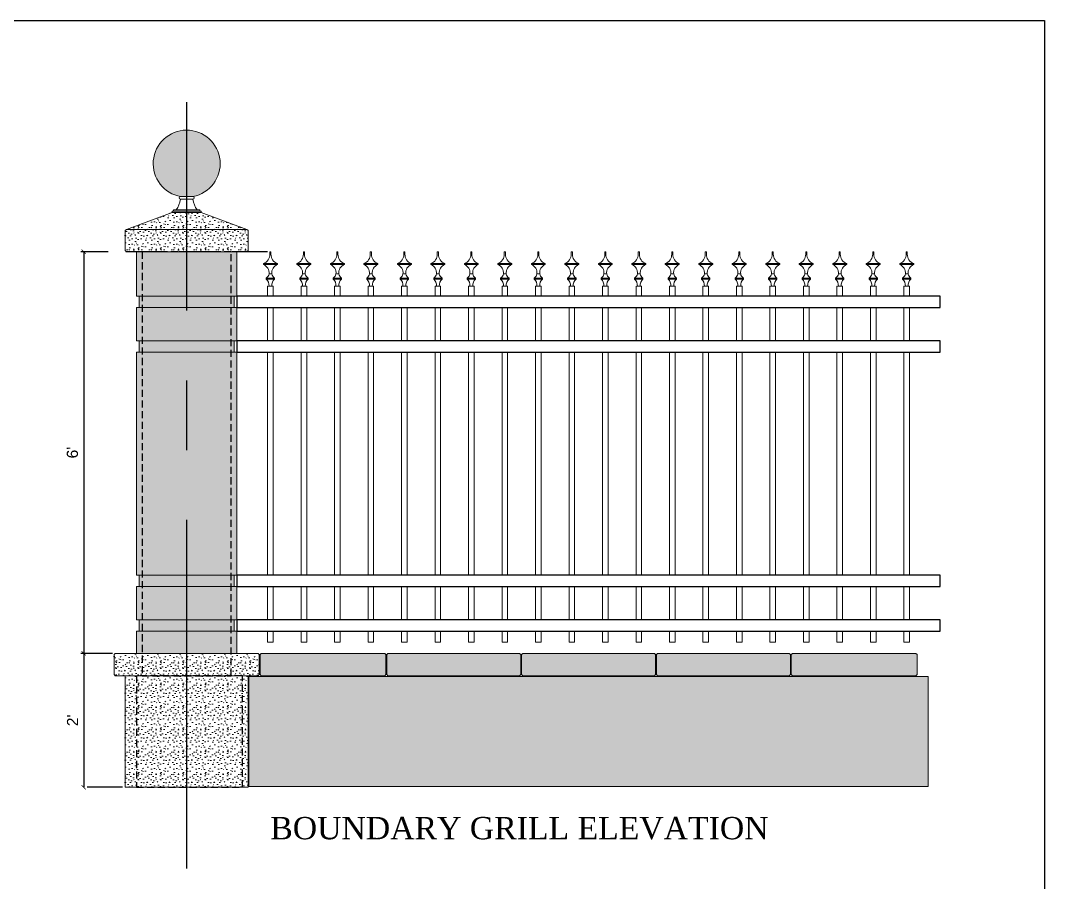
# Model space of a CAD drawing. Header units: inches. Extents: x 295786 to 300745, y 68261 to 70432.
# Drawn here: x 297268.4 to 297451.8, y 69349 to 69503.5 of the extents above; entities that cross this region are included whole.
import ezdxf

# ---------------------------------------------------------------- set-up
doc = ezdxf.new("R2010")
doc.units = ezdxf.units.IN
doc.header["$MEASUREMENT"] = 0
doc.linetypes.add('CENTER', pattern=[2, 1.25, -0.25, 0.25, -0.25])
doc.linetypes.add('HIDDEN', pattern=[9.525, 6.35, -3.175])
for name, color, linetype in [('AR-TEXT', 3, 'Continuous'), ('CENTRE LINE', 8, 'CENTER'), ('DIM', 7, 'Continuous'), ('HIDDEN', 2, 'HIDDEN')]:
    doc.layers.add(name, color=color, linetype=linetype)
for name, color, linetype, lineweight in [('F--BLOCKWALL-HATCH', 250, 'Continuous', 13), ('G--STELWRK-0', 8, 'Continuous', 13), ('G--STELWRK-1', 9, 'Continuous', 18), ('G--STELWRK-2', 2, 'Continuous', 25), ('M--PAVERS', 3, 'Continuous', 18), ('M--PAVERS-2', 3, 'Continuous', 18), ('M--TILING-1', 8, 'Continuous', 13), ('PAINT LINE', 252, 'Continuous', 18)]:
    doc.layers.add(name, color=color, linetype=linetype, lineweight=lineweight)
doc.styles.add('3-16', font='arial.ttf')
doc.styles.add('TIME NEW', font='times.ttf')
doc.dimstyles.new('1-2', dxfattribs={"dimscale": 0.25, "dimtxt": 8, "dimasz": 3, "dimexe": 2, "dimexo": 2, "dimgap": 4, "dimtad": 1, "dimdec": 0, "dimzin": 0, "dimdsep": 46, "dimlunit": 4, "dimtxsty": '3-16', "dimblk": 'ARCHTICK', "dimcen": 0.09375, "dimclrd": 1, "dimclre": 8, "dimclrt": 2, "dimadec": 0, "dimazin": 0, "dimtfac": 1, "dimtdec": 0, "dimtofl": 0, "dimtmove": 2, "dimatfit": 3, "dimldrblk": 'AERO', "dimfxl": 0, "dimtolj": 1, "dimtzin": 0, "dimarcsym": 0})
pattern_1 = [(0, (-298888.067, -69655.874), (0, 4), [0, -4]), (0, (-298888.027, -69657.274), (0, 4), [0, -4]), (0, (-298887.907, -69655.114), (0, 4), [0, -4]), (338.1986, (-298889.9869, -69656.35405), (12.000001092, -3.999999642), [0.430812, -21.109848]), (216.8699, (-298889.5869, -69656.51405), (11.9999996713, 8.000000493), [0.2, -19.8]), (130.6013, (-298889.7469, -69656.63405), (20.00000168495, -23.9999960726), [0.36878, -36.509396]), (206.5651, (-298891.0669, -69657.114), (-3.999996632, -4.000005238), [0.089444, -8.854828]), (326.3099, (-298891.1469, -69657.154), (7.999998231, -4.000005338), [0.144224, -14.277984]), (108.4349, (-298891.0269, -69657.234), (-3.999993613, 8.0000017384), [0.126492, -12.52262]), (225, (-298888.507, -69657.514), (-4e-16, -4.000001238), [0.169704, -5.487148]), (0, (-298888.627, -69657.634), (4, 4), [0.24, -3.76]), (135, (-298888.387, -69657.634), (-4.000001238, 0), [0.169704, -5.487148]), (251.5651, (-298888.9869, -69654.954), (3.999993613, 8.0000017384), [0.126492, -12.52262]), (0, (-298889.027, -69655.074), (4, 4), [0.2, -3.8]), (143.1301, (-298888.8269, -69655.07405), (-11.9999996713, 8.000000493), [0.2, -19.8]), (213.6901, (-298891.1069, -69654.914), (7.999998231, 4.000005338), [0.144224, -14.277984]), (341.5651, (-298891.2269, -69654.994), (-8.0000017384, 3.999993613), [0.252984, -12.396128]), (126.8699, (-298890.9869, -69655.07405), (8.000000493, -11.9999996713), [0.2, -19.8]), (0, (-298889.947, -69655.074), (0, 4), [0, -4]), (0, (-298891.027, -69656.114), (0, 4), [0, -4]), (0, (-298889.907, -69657.594), (0, 4), [0, -4]), (0, (-298888.827, -69656.354), (0, 4), [0, -4]), (0, (-298889.987, -69655.674), (0, 4), [0, -4]), (0, (-298890.867, -69655.554), (0, 4), [0, -4]), (0, (-298890.507, -69655.794), (0, 4), [0, -4]), (0, (-298890.667, -69656.754), (0, 4), [0, -4]), (0, (-298891.627, -69656.594), (0, 4), [0, -4]), (0, (-298891.587, -69655.674), (0, 4), [0, -4]), (0, (-298891.707, -69654.794), (0, 4), [0, -4]), (0, (-298890.467, -69654.634), (0, 4), [0, -4]), (0, (-298889.587, -69654.474), (0, 4), [0, -4]), (0, (-298888.187, -69654.634), (0, 4), [0, -4]), (0, (-298889.147, -69655.874), (0, 4), [0, -4]), (0, (-298889.547, -69655.154), (0, 4), [0, -4]), (0, (-298889.227, -69657.074), (0, 4), [0, -4]), (0, (-298890.427, -69657.274), (0, 4), [0, -4]), (0, (-298889.227, -69658.154), (0, 4), [0, -4]), (0, (-298890.547, -69657.914), (0, 4), [0, -4]), (0, (-298891.827, -69658.034), (0, 4), [0, -4]), (0, (-298891.347, -69658.234), (0, 4), [0, -4]), (0, (-298891.307, -69657.674), (0, 4), [0, -4]), (0, (-298888.627, -69658.314), (0, 4), [0, -4]), (0, (-298888.147, -69656.674), (0, 4), [0, -4]), (0, (-298888.347, -69655.474), (0, 4), [0, -4]), (0, (-298890.187, -69658.354), (0, 4), [0, -4])]
pattern_2 = [(0, (-298888.067, -69659.874), (0, 4), [0, -4]), (0, (-298888.027, -69661.274), (0, 4), [0, -4]), (0, (-298887.907, -69659.114), (0, 4), [0, -4]), (338.1986, (-298889.9869, -69660.35405), (12.000001092, -3.999999642), [0.430812, -21.109848]), (216.8699, (-298889.5869, -69660.51405), (11.9999996713, 8.000000493), [0.2, -19.8]), (130.6013, (-298889.7469, -69660.63405), (20.00000168495, -23.9999960726), [0.36878, -36.509396]), (206.5651, (-298891.0669, -69661.114), (-3.999996632, -4.000005238), [0.089444, -8.854828]), (326.3099, (-298891.1469, -69661.154), (7.999998231, -4.000005338), [0.144224, -14.277984]), (108.4349, (-298891.0269, -69661.234), (-3.999993613, 8.0000017384), [0.126492, -12.52262]), (225, (-298888.507, -69661.514), (-4e-16, -4.000001238), [0.169704, -5.487148]), (0, (-298888.627, -69661.634), (4, 4), [0.24, -3.76]), (135, (-298888.387, -69661.634), (-4.000001238, 0), [0.169704, -5.487148]), (251.5651, (-298888.9869, -69658.954), (3.999993613, 8.0000017384), [0.126492, -12.52262]), (0, (-298889.027, -69659.074), (4, 4), [0.2, -3.8]), (143.1301, (-298888.8269, -69659.07405), (-11.9999996713, 8.000000493), [0.2, -19.8]), (213.6901, (-298891.1069, -69658.914), (7.999998231, 4.000005338), [0.144224, -14.277984]), (341.5651, (-298891.2269, -69658.994), (-8.0000017384, 3.999993613), [0.252984, -12.396128]), (126.8699, (-298890.9869, -69659.07405), (8.000000493, -11.9999996713), [0.2, -19.8]), (0, (-298889.947, -69659.074), (0, 4), [0, -4]), (0, (-298891.027, -69660.114), (0, 4), [0, -4]), (0, (-298889.907, -69661.594), (0, 4), [0, -4]), (0, (-298888.827, -69660.354), (0, 4), [0, -4]), (0, (-298889.987, -69659.674), (0, 4), [0, -4]), (0, (-298890.867, -69659.554), (0, 4), [0, -4]), (0, (-298890.507, -69659.794), (0, 4), [0, -4]), (0, (-298890.667, -69660.754), (0, 4), [0, -4]), (0, (-298891.627, -69660.594), (0, 4), [0, -4]), (0, (-298891.587, -69659.674), (0, 4), [0, -4]), (0, (-298891.707, -69658.794), (0, 4), [0, -4]), (0, (-298890.467, -69658.634), (0, 4), [0, -4]), (0, (-298889.587, -69658.474), (0, 4), [0, -4]), (0, (-298888.187, -69658.634), (0, 4), [0, -4]), (0, (-298889.147, -69659.874), (0, 4), [0, -4]), (0, (-298889.547, -69659.154), (0, 4), [0, -4]), (0, (-298889.227, -69661.074), (0, 4), [0, -4]), (0, (-298890.427, -69661.274), (0, 4), [0, -4]), (0, (-298889.227, -69662.154), (0, 4), [0, -4]), (0, (-298890.547, -69661.914), (0, 4), [0, -4]), (0, (-298891.827, -69662.034), (0, 4), [0, -4]), (0, (-298891.347, -69662.234), (0, 4), [0, -4]), (0, (-298891.307, -69661.674), (0, 4), [0, -4]), (0, (-298888.627, -69662.314), (0, 4), [0, -4]), (0, (-298888.147, -69660.674), (0, 4), [0, -4]), (0, (-298888.347, -69659.474), (0, 4), [0, -4]), (0, (-298890.187, -69662.354), (0, 4), [0, -4])]
pattern_3 = [(0, (-298888.067, -69657.874), (0, 4), [0, -4]), (0, (-298888.027, -69659.274), (0, 4), [0, -4]), (0, (-298887.907, -69657.114), (0, 4), [0, -4]), (338.1986, (-298889.9869, -69658.35405), (12.000001092, -3.999999642), [0.430812, -21.109848]), (216.8699, (-298889.5869, -69658.51405), (11.9999996713, 8.000000493), [0.2, -19.8]), (130.6013, (-298889.7469, -69658.63405), (20.00000168495, -23.9999960726), [0.36878, -36.509396]), (206.5651, (-298891.0669, -69659.114), (-3.999996632, -4.000005238), [0.089444, -8.854828]), (326.3099, (-298891.1469, -69659.154), (7.999998231, -4.000005338), [0.144224, -14.277984]), (108.4349, (-298891.0269, -69659.234), (-3.999993613, 8.0000017384), [0.126492, -12.52262]), (225, (-298888.507, -69659.514), (-4e-16, -4.000001238), [0.169704, -5.487148]), (0, (-298888.627, -69659.634), (4, 4), [0.24, -3.76]), (135, (-298888.387, -69659.634), (-4.000001238, 0), [0.169704, -5.487148]), (251.5651, (-298888.9869, -69656.954), (3.999993613, 8.0000017384), [0.126492, -12.52262]), (0, (-298889.027, -69657.074), (4, 4), [0.2, -3.8]), (143.1301, (-298888.8269, -69657.07405), (-11.9999996713, 8.000000493), [0.2, -19.8]), (213.6901, (-298891.1069, -69656.914), (7.999998231, 4.000005338), [0.144224, -14.277984]), (341.5651, (-298891.2269, -69656.994), (-8.0000017384, 3.999993613), [0.252984, -12.396128]), (126.8699, (-298890.9869, -69657.07405), (8.000000493, -11.9999996713), [0.2, -19.8]), (0, (-298889.947, -69657.074), (0, 4), [0, -4]), (0, (-298891.027, -69658.114), (0, 4), [0, -4]), (0, (-298889.907, -69659.594), (0, 4), [0, -4]), (0, (-298888.827, -69658.354), (0, 4), [0, -4]), (0, (-298889.987, -69657.674), (0, 4), [0, -4]), (0, (-298890.867, -69657.554), (0, 4), [0, -4]), (0, (-298890.507, -69657.794), (0, 4), [0, -4]), (0, (-298890.667, -69658.754), (0, 4), [0, -4]), (0, (-298891.627, -69658.594), (0, 4), [0, -4]), (0, (-298891.587, -69657.674), (0, 4), [0, -4]), (0, (-298891.707, -69656.794), (0, 4), [0, -4]), (0, (-298890.467, -69656.634), (0, 4), [0, -4]), (0, (-298889.587, -69656.474), (0, 4), [0, -4]), (0, (-298888.187, -69656.634), (0, 4), [0, -4]), (0, (-298889.147, -69657.874), (0, 4), [0, -4]), (0, (-298889.547, -69657.154), (0, 4), [0, -4]), (0, (-298889.227, -69659.074), (0, 4), [0, -4]), (0, (-298890.427, -69659.274), (0, 4), [0, -4]), (0, (-298889.227, -69660.154), (0, 4), [0, -4]), (0, (-298890.547, -69659.914), (0, 4), [0, -4]), (0, (-298891.827, -69660.034), (0, 4), [0, -4]), (0, (-298891.347, -69660.234), (0, 4), [0, -4]), (0, (-298891.307, -69659.674), (0, 4), [0, -4]), (0, (-298888.627, -69660.314), (0, 4), [0, -4]), (0, (-298888.147, -69658.674), (0, 4), [0, -4]), (0, (-298888.347, -69657.474), (0, 4), [0, -4]), (0, (-298890.187, -69660.354), (0, 4), [0, -4])]

# ---------------------------------------------------------------- blocks, each defined once
blk = doc.blocks.new('grill wall ele')
at = {"layer": 'F--BLOCKWALL-HATCH'}
h = blk.add_hatch(dxfattribs=at)
h.set_pattern_fill('CONC', color=256, scale=4, pattern_type=2)
h.set_pattern_definition(pattern_1)
h.paths.add_polyline_path([(-2.61, 103.03), (2.61, 103.03), (10.8, 100), (-10.8, 100)])
h = blk.add_hatch(dxfattribs=at)
h.set_pattern_fill('CONC', color=256, scale=4, pattern_type=2)
h.set_pattern_definition(pattern_1)
h.paths.add_polyline_path([(-10.8, 100), (10.8, 100), (11, 99.8), (11, 96.2), (10.8, 96), (-10.8, 96), (-11, 96.2), (-11, 99.8)])
h = blk.add_hatch(dxfattribs=at)
h.set_pattern_fill('CONC', color=256, scale=4, pattern_type=2)
h.set_pattern_definition(pattern_2)
h.paths.add_polyline_path([(9, 96), (-9, 96), (-9, 88), (-8.5, 88), (-8.5, 86), (-9, 86), (-9, 80), (-8.5, 80), (-8.5, 78), (-9, 78), (-9, 38), (-8.5, 38), (-8.5, 36), (-9, 36), (-9, 30), (-8.5, 30), (-8.5, 28), (-9, 28), (-9, 24), (9, 24), (9, 28), (8.5, 28), (8.5, 30), (9, 30), (9, 36), (8.5, 36), (8.5, 38), (9, 38), (9, 78), (8.5, 78), (8.5, 80), (9, 80), (9, 86), (8.5, 86), (8.5, 88), (9, 88)])
h.paths.add_polyline_path([(-8.5, 88), (8.5, 88), (8.5, 86), (-8.5, 86)], flags=17)
h.paths.add_polyline_path([(-8.5, 80), (8.5, 80), (8.5, 78), (-8.5, 78)], flags=17)
h.paths.add_polyline_path([(-8.5, 38), (8.5, 38), (8.5, 36), (-8.5, 36)], flags=17)
h.paths.add_polyline_path([(-8.5, 30), (8.5, 30), (8.5, 28), (-8.5, 28)], flags=17)
h = blk.add_hatch(dxfattribs=at)
h.set_pattern_fill('CONC', color=256, scale=4, pattern_type=2)
h.set_pattern_definition(pattern_2)
h.paths.add_polyline_path([(-8.5, 88), (8.5, 88), (8.5, 86), (-8.5, 86)])
h.paths.add_polyline_path([(-8.5, 80), (8.5, 80), (8.5, 78), (-8.5, 78)])
h.paths.add_polyline_path([(-8.5, 38), (8.5, 38), (8.5, 36), (-8.5, 36)])
h.paths.add_polyline_path([(-8.5, 30), (8.5, 30), (8.5, 28), (-8.5, 28)])
h = blk.add_hatch(dxfattribs=at)
h.set_pattern_fill('CONC', color=256, scale=4, pattern_type=2)
h.set_pattern_definition(pattern_3)
h.paths.add_polyline_path([(-12.8, 24), (12.8, 24), (13, 23.8), (13, 20.2), (12.8, 20), (-12.8, 20), (-13, 20.2), (-13, 23.8)])
h = blk.add_hatch(dxfattribs=at)
h.set_pattern_fill('CONC', color=256, scale=4, pattern_type=2)
h.set_pattern_definition(pattern_3)
h.paths.add_polyline_path([(108.52, 24), (130.64, 24), (130.84, 23.8), (130.84, 20.2), (130.64, 20), (108.52, 20), (108.32, 20.2), (108.32, 23.8)])
h.paths.add_polyline_path([(107.96, 24), (84.36, 24), (84.16, 23.8), (84.16, 20.2), (84.36, 20), (107.96, 20), (108.16, 20.2), (108.16, 23.8)])
h.paths.add_polyline_path([(83.8, 24), (60.2, 24), (60, 23.8), (60, 20.2), (60.2, 20), (83.8, 20), (84, 20.2), (84, 23.8)])
h.paths.add_polyline_path([(59.64, 24), (36.04, 24), (35.84, 23.8), (35.84, 20.2), (36.04, 20), (59.64, 20), (59.84, 20.2), (59.84, 23.8)])
h.paths.add_polyline_path([(35.48, 24), (13.36, 24), (13.16, 23.8), (13.16, 20.2), (13.36, 20), (35.48, 20), (35.68, 20.2), (35.68, 23.8)])
h = blk.add_hatch(dxfattribs=at)
h.set_pattern_fill('CONC', color=256, scale=4, pattern_type=2)
h.set_pattern_definition(pattern_3)
h.paths.add_polyline_path([(11, 20), (-11, 20), (-11, 0), (11, 0)])
h = blk.add_hatch(dxfattribs=at)
h.set_pattern_fill('CONC', color=252, scale=4, pattern_type=2)
h.set_pattern_definition(pattern_3)
h.paths.add_polyline_path([(11.16, 19.84), (132.84, 19.84), (132.84, 0.16), (11.16, 0.16)])
at = {"layer": 'PAINT LINE'}
h = blk.add_hatch(color=256, dxfattribs=at)
h.set_gradient(color1=(255, 127, 0), one_color=1, tint=1, name='SPHERICAL')
h.paths.add_polyline_path([(0, 117.78), (0, 105.89), (1.12, 105.89, 0.910575)])
h.paths.add_polyline_path([(0, 117.78, 0.910575), (-1.12, 105.89), (0, 105.89)])
at = {"layer": 'CENTRE LINE', "ltscale": 50}
blk.add_line((0, -14.56), (0, 122.82), dxfattribs=at)
at = {"layer": 'G--STELWRK-0'}
for points in [[(14.9, 96), (14.9, 95.55, -0.325837), (13.75, 93.88), (13.75, 93.68, -0.342161), (14.75, 92.03), (15.25, 92.03, -0.341868), (16.25, 93.68), (16.25, 93.88, -0.326019), (15.1, 95.55), (15.1, 96)], [(20.9, 96), (20.9, 95.55, -0.325837), (19.75, 93.88), (19.75, 93.68, -0.342161), (20.75, 92.03), (21.25, 92.03, -0.341868), (22.25, 93.68), (22.25, 93.88, -0.326019), (21.1, 95.55), (21.1, 96)], [(26.9, 96), (26.9, 95.55, -0.325837), (25.75, 93.88), (25.75, 93.68, -0.342161), (26.75, 92.03), (27.25, 92.03, -0.341868), (28.25, 93.68), (28.25, 93.88, -0.326019), (27.1, 95.55), (27.1, 96)], [(32.9, 96), (32.9, 95.55, -0.325837), (31.75, 93.88), (31.75, 93.68, -0.342161), (32.75, 92.03), (33.25, 92.03, -0.341868), (34.25, 93.68), (34.25, 93.88, -0.326019), (33.1, 95.55), (33.1, 96)], [(38.9, 96), (38.9, 95.55, -0.325837), (37.75, 93.88), (37.75, 93.68, -0.342161), (38.75, 92.03), (39.25, 92.03, -0.341868), (40.25, 93.68), (40.25, 93.88, -0.326019), (39.1, 95.55), (39.1, 96)], [(44.9, 96), (44.9, 95.55, -0.325837), (43.75, 93.88), (43.75, 93.68, -0.342161), (44.75, 92.03), (45.25, 92.03, -0.341868), (46.25, 93.68), (46.25, 93.88, -0.326019), (45.1, 95.55), (45.1, 96)], [(50.9, 96), (50.9, 95.55, -0.325837), (49.75, 93.88), (49.75, 93.68, -0.342161), (50.75, 92.03), (51.25, 92.03, -0.341868), (52.25, 93.68), (52.25, 93.88, -0.326019), (51.1, 95.55), (51.1, 96)], [(56.9, 96), (56.9, 95.55, -0.325837), (55.75, 93.88), (55.75, 93.68, -0.342161), (56.75, 92.03), (57.25, 92.03, -0.341868), (58.25, 93.68), (58.25, 93.88, -0.326019), (57.1, 95.55), (57.1, 96)], [(62.9, 96), (62.9, 95.55, -0.325837), (61.75, 93.88), (61.75, 93.68, -0.342161), (62.75, 92.03), (63.25, 92.03, -0.341868), (64.25, 93.68), (64.25, 93.88, -0.326019), (63.1, 95.55), (63.1, 96)], [(68.9, 96), (68.9, 95.55, -0.325837), (67.75, 93.88), (67.75, 93.68, -0.342161), (68.75, 92.03), (69.25, 92.03, -0.341868), (70.25, 93.68), (70.25, 93.88, -0.326019), (69.1, 95.55), (69.1, 96)], [(74.9, 96), (74.9, 95.55, -0.325837), (73.75, 93.88), (73.75, 93.68, -0.342161), (74.75, 92.03), (75.25, 92.03, -0.341868), (76.25, 93.68), (76.25, 93.88, -0.326019), (75.1, 95.55), (75.1, 96)], [(80.9, 96), (80.9, 95.55, -0.325837), (79.75, 93.88), (79.75, 93.68, -0.342161), (80.75, 92.03), (81.25, 92.03, -0.341868), (82.25, 93.68), (82.25, 93.88, -0.326019), (81.1, 95.55), (81.1, 96)], [(86.9, 96), (86.9, 95.55, -0.325837), (85.75, 93.88), (85.75, 93.68, -0.342161), (86.75, 92.03), (87.25, 92.03, -0.341868), (88.25, 93.68), (88.25, 93.88, -0.326019), (87.1, 95.55), (87.1, 96)], [(92.9, 96), (92.9, 95.55, -0.325837), (91.75, 93.88), (91.75, 93.68, -0.342161), (92.75, 92.03), (93.25, 92.03, -0.341868), (94.25, 93.68), (94.25, 93.88, -0.326019), (93.1, 95.55), (93.1, 96)], [(98.9, 96), (98.9, 95.55, -0.325837), (97.75, 93.88), (97.75, 93.68, -0.342161), (98.75, 92.03), (99.25, 92.03, -0.341868), (100.25, 93.68), (100.25, 93.88, -0.326019), (99.1, 95.55), (99.1, 96)], [(104.9, 96), (104.9, 95.55, -0.325837), (103.75, 93.88), (103.75, 93.68, -0.342161), (104.75, 92.03), (105.25, 92.03, -0.341868), (106.25, 93.68), (106.25, 93.88, -0.326019), (105.1, 95.55), (105.1, 96)], [(110.9, 96), (110.9, 95.55, -0.325837), (109.75, 93.88), (109.75, 93.68, -0.342161), (110.75, 92.03), (111.25, 92.03, -0.341868), (112.25, 93.68), (112.25, 93.88, -0.326019), (111.1, 95.55), (111.1, 96)], [(116.9, 96), (116.9, 95.55, -0.325837), (115.75, 93.88), (115.75, 93.68, -0.342161), (116.75, 92.03), (117.25, 92.03, -0.341868), (118.25, 93.68), (118.25, 93.88, -0.326019), (117.1, 95.55), (117.1, 96)], [(122.9, 96), (122.9, 95.55, -0.325837), (121.75, 93.88), (121.75, 93.68, -0.342161), (122.75, 92.03), (123.25, 92.03, -0.341868), (124.25, 93.68), (124.25, 93.88, -0.326019), (123.1, 95.55), (123.1, 96)], [(128.9, 96), (128.9, 95.55, -0.325837), (127.75, 93.88), (127.75, 93.68, -0.342161), (128.75, 92.03), (129.25, 92.03, -0.341868), (130.25, 93.68), (130.25, 93.88, -0.326019), (129.1, 95.55), (129.1, 96)], [(14.75, 92.03, -0.228794), (14.25, 91.28), (14.25, 91.08, -0.230527), (14.75, 89.83), (15.25, 89.83, -0.230101), (15.75, 91.08), (15.75, 91.28, -0.228798), (15.25, 92.03)], [(20.75, 92.03, -0.228794), (20.25, 91.28), (20.25, 91.08, -0.230527), (20.75, 89.83), (21.25, 89.83, -0.230101), (21.75, 91.08), (21.75, 91.28, -0.228798), (21.25, 92.03)], [(26.75, 92.03, -0.228794), (26.25, 91.28), (26.25, 91.08, -0.230527), (26.75, 89.83), (27.25, 89.83, -0.230101), (27.75, 91.08), (27.75, 91.28, -0.228798), (27.25, 92.03)], [(32.75, 92.03, -0.228794), (32.25, 91.28), (32.25, 91.08, -0.230527), (32.75, 89.83), (33.25, 89.83, -0.230101), (33.75, 91.08), (33.75, 91.28, -0.228798), (33.25, 92.03)], [(38.75, 92.03, -0.228794), (38.25, 91.28), (38.25, 91.08, -0.230527), (38.75, 89.83), (39.25, 89.83, -0.230101), (39.75, 91.08), (39.75, 91.28, -0.228798), (39.25, 92.03)], [(44.75, 92.03, -0.228794), (44.25, 91.28), (44.25, 91.08, -0.230527), (44.75, 89.83), (45.25, 89.83, -0.230101), (45.75, 91.08), (45.75, 91.28, -0.228798), (45.25, 92.03)], [(50.75, 92.03, -0.228794), (50.25, 91.28), (50.25, 91.08, -0.230527), (50.75, 89.83), (51.25, 89.83, -0.230101), (51.75, 91.08), (51.75, 91.28, -0.228798), (51.25, 92.03)], [(56.75, 92.03, -0.228794), (56.25, 91.28), (56.25, 91.08, -0.230527), (56.75, 89.83), (57.25, 89.83, -0.230101), (57.75, 91.08), (57.75, 91.28, -0.228798), (57.25, 92.03)], [(62.75, 92.03, -0.228794), (62.25, 91.28), (62.25, 91.08, -0.230527), (62.75, 89.83), (63.25, 89.83, -0.230101), (63.75, 91.08), (63.75, 91.28, -0.228798), (63.25, 92.03)], [(68.75, 92.03, -0.228794), (68.25, 91.28), (68.25, 91.08, -0.230527), (68.75, 89.83), (69.25, 89.83, -0.230101), (69.75, 91.08), (69.75, 91.28, -0.228798), (69.25, 92.03)], [(74.75, 92.03, -0.228794), (74.25, 91.28), (74.25, 91.08, -0.230527), (74.75, 89.83), (75.25, 89.83, -0.230101), (75.75, 91.08), (75.75, 91.28, -0.228798), (75.25, 92.03)], [(80.75, 92.03, -0.228794), (80.25, 91.28), (80.25, 91.08, -0.230527), (80.75, 89.83), (81.25, 89.83, -0.230101), (81.75, 91.08), (81.75, 91.28, -0.228798), (81.25, 92.03)], [(86.75, 92.03, -0.228794), (86.25, 91.28), (86.25, 91.08, -0.230527), (86.75, 89.83), (87.25, 89.83, -0.230101), (87.75, 91.08), (87.75, 91.28, -0.228798), (87.25, 92.03)], [(92.75, 92.03, -0.228794), (92.25, 91.28), (92.25, 91.08, -0.230527), (92.75, 89.83), (93.25, 89.83, -0.230101), (93.75, 91.08), (93.75, 91.28, -0.228798), (93.25, 92.03)], [(98.75, 92.03, -0.228794), (98.25, 91.28), (98.25, 91.08, -0.230527), (98.75, 89.83), (99.25, 89.83, -0.230101), (99.75, 91.08), (99.75, 91.28, -0.228798), (99.25, 92.03)], [(104.75, 92.03, -0.228794), (104.25, 91.28), (104.25, 91.08, -0.230527), (104.75, 89.83), (105.25, 89.83, -0.230101), (105.75, 91.08), (105.75, 91.28, -0.228798), (105.25, 92.03)], [(110.75, 92.03, -0.228794), (110.25, 91.28), (110.25, 91.08, -0.230527), (110.75, 89.83), (111.25, 89.83, -0.230101), (111.75, 91.08), (111.75, 91.28, -0.228798), (111.25, 92.03)], [(116.75, 92.03, -0.228794), (116.25, 91.28), (116.25, 91.08, -0.230527), (116.75, 89.83), (117.25, 89.83, -0.230101), (117.75, 91.08), (117.75, 91.28, -0.228798), (117.25, 92.03)], [(122.75, 92.03, -0.228794), (122.25, 91.28), (122.25, 91.08, -0.230527), (122.75, 89.83), (123.25, 89.83, -0.230101), (123.75, 91.08), (123.75, 91.28, -0.228798), (123.25, 92.03)], [(128.75, 92.03, -0.228794), (128.25, 91.28), (128.25, 91.08, -0.230527), (128.75, 89.83), (129.25, 89.83, -0.230101), (129.75, 91.08), (129.75, 91.28, -0.228798), (129.25, 92.03)]]:
    blk.add_lwpolyline(points, format="xyb", close=True, dxfattribs=at)
for points in [[(13.75, 93.88), (16.25, 93.88), (16.25, 93.68), (13.75, 93.68)], [(19.75, 93.88), (22.25, 93.88), (22.25, 93.68), (19.75, 93.68)], [(25.75, 93.88), (28.25, 93.88), (28.25, 93.68), (25.75, 93.68)], [(31.75, 93.88), (34.25, 93.88), (34.25, 93.68), (31.75, 93.68)], [(37.75, 93.88), (40.25, 93.88), (40.25, 93.68), (37.75, 93.68)], [(43.75, 93.88), (46.25, 93.88), (46.25, 93.68), (43.75, 93.68)], [(49.75, 93.88), (52.25, 93.88), (52.25, 93.68), (49.75, 93.68)], [(55.75, 93.88), (58.25, 93.88), (58.25, 93.68), (55.75, 93.68)], [(61.75, 93.88), (64.25, 93.88), (64.25, 93.68), (61.75, 93.68)], [(67.75, 93.88), (70.25, 93.88), (70.25, 93.68), (67.75, 93.68)], [(73.75, 93.88), (76.25, 93.88), (76.25, 93.68), (73.75, 93.68)], [(79.75, 93.88), (82.25, 93.88), (82.25, 93.68), (79.75, 93.68)], [(85.75, 93.88), (88.25, 93.88), (88.25, 93.68), (85.75, 93.68)], [(91.75, 93.88), (94.25, 93.88), (94.25, 93.68), (91.75, 93.68)], [(97.75, 93.88), (100.25, 93.88), (100.25, 93.68), (97.75, 93.68)], [(103.75, 93.88), (106.25, 93.88), (106.25, 93.68), (103.75, 93.68)], [(109.75, 93.88), (112.25, 93.88), (112.25, 93.68), (109.75, 93.68)], [(115.75, 93.88), (118.25, 93.88), (118.25, 93.68), (115.75, 93.68)], [(121.75, 93.88), (124.25, 93.88), (124.25, 93.68), (121.75, 93.68)], [(127.75, 93.88), (130.25, 93.88), (130.25, 93.68), (127.75, 93.68)], [(14.25, 91.28), (15.75, 91.28), (15.75, 91.08), (14.25, 91.08)], [(20.25, 91.28), (21.75, 91.28), (21.75, 91.08), (20.25, 91.08)], [(26.25, 91.28), (27.75, 91.28), (27.75, 91.08), (26.25, 91.08)], [(32.25, 91.28), (33.75, 91.28), (33.75, 91.08), (32.25, 91.08)], [(38.25, 91.28), (39.75, 91.28), (39.75, 91.08), (38.25, 91.08)], [(44.25, 91.28), (45.75, 91.28), (45.75, 91.08), (44.25, 91.08)], [(50.25, 91.28), (51.75, 91.28), (51.75, 91.08), (50.25, 91.08)], [(56.25, 91.28), (57.75, 91.28), (57.75, 91.08), (56.25, 91.08)], [(62.25, 91.28), (63.75, 91.28), (63.75, 91.08), (62.25, 91.08)], [(68.25, 91.28), (69.75, 91.28), (69.75, 91.08), (68.25, 91.08)], [(74.25, 91.28), (75.75, 91.28), (75.75, 91.08), (74.25, 91.08)], [(80.25, 91.28), (81.75, 91.28), (81.75, 91.08), (80.25, 91.08)], [(86.25, 91.28), (87.75, 91.28), (87.75, 91.08), (86.25, 91.08)], [(92.25, 91.28), (93.75, 91.28), (93.75, 91.08), (92.25, 91.08)], [(98.25, 91.28), (99.75, 91.28), (99.75, 91.08), (98.25, 91.08)], [(104.25, 91.28), (105.75, 91.28), (105.75, 91.08), (104.25, 91.08)], [(110.25, 91.28), (111.75, 91.28), (111.75, 91.08), (110.25, 91.08)], [(116.25, 91.28), (117.75, 91.28), (117.75, 91.08), (116.25, 91.08)], [(122.25, 91.28), (123.75, 91.28), (123.75, 91.08), (122.25, 91.08)], [(128.25, 91.28), (129.75, 91.28), (129.75, 91.08), (128.25, 91.08)], [(15.5, 89.83), (14.5, 89.83), (14.5, 88), (15.5, 88)], [(21.5, 89.83), (20.5, 89.83), (20.5, 88), (21.5, 88)], [(27.5, 89.83), (26.5, 89.83), (26.5, 88), (27.5, 88)], [(33.5, 89.83), (32.5, 89.83), (32.5, 88), (33.5, 88)], [(39.5, 89.83), (38.5, 89.83), (38.5, 88), (39.5, 88)], [(45.5, 89.83), (44.5, 89.83), (44.5, 88), (45.5, 88)], [(51.5, 89.83), (50.5, 89.83), (50.5, 88), (51.5, 88)], [(57.5, 89.83), (56.5, 89.83), (56.5, 88), (57.5, 88)], [(63.5, 89.83), (62.5, 89.83), (62.5, 88), (63.5, 88)], [(69.5, 89.83), (68.5, 89.83), (68.5, 88), (69.5, 88)], [(75.5, 89.83), (74.5, 89.83), (74.5, 88), (75.5, 88)], [(81.5, 89.83), (80.5, 89.83), (80.5, 88), (81.5, 88)], [(87.5, 89.83), (86.5, 89.83), (86.5, 88), (87.5, 88)], [(93.5, 89.83), (92.5, 89.83), (92.5, 88), (93.5, 88)], [(99.5, 89.83), (98.5, 89.83), (98.5, 88), (99.5, 88)], [(105.5, 89.83), (104.5, 89.83), (104.5, 88), (105.5, 88)], [(111.5, 89.83), (110.5, 89.83), (110.5, 88), (111.5, 88)], [(117.5, 89.83), (116.5, 89.83), (116.5, 88), (117.5, 88)], [(123.5, 89.83), (122.5, 89.83), (122.5, 88), (123.5, 88)], [(129.5, 89.83), (128.5, 89.83), (128.5, 88), (129.5, 88)], [(15.5, 86), (14.5, 86), (14.5, 80), (15.5, 80)], [(21.5, 86), (20.5, 86), (20.5, 80), (21.5, 80)], [(27.5, 86), (26.5, 86), (26.5, 80), (27.5, 80)], [(33.5, 86), (32.5, 86), (32.5, 80), (33.5, 80)], [(39.5, 86), (38.5, 86), (38.5, 80), (39.5, 80)], [(45.5, 86), (44.5, 86), (44.5, 80), (45.5, 80)], [(51.5, 86), (50.5, 86), (50.5, 80), (51.5, 80)], [(57.5, 86), (56.5, 86), (56.5, 80), (57.5, 80)], [(63.5, 86), (62.5, 86), (62.5, 80), (63.5, 80)], [(69.5, 86), (68.5, 86), (68.5, 80), (69.5, 80)], [(75.5, 86), (74.5, 86), (74.5, 80), (75.5, 80)], [(81.5, 86), (80.5, 86), (80.5, 80), (81.5, 80)], [(87.5, 86), (86.5, 86), (86.5, 80), (87.5, 80)], [(93.5, 86), (92.5, 86), (92.5, 80), (93.5, 80)], [(99.5, 86), (98.5, 86), (98.5, 80), (99.5, 80)], [(105.5, 86), (104.5, 86), (104.5, 80), (105.5, 80)], [(111.5, 86), (110.5, 86), (110.5, 80), (111.5, 80)], [(117.5, 86), (116.5, 86), (116.5, 80), (117.5, 80)], [(123.5, 86), (122.5, 86), (122.5, 80), (123.5, 80)], [(129.5, 86), (128.5, 86), (128.5, 80), (129.5, 80)], [(15.5, 78), (14.5, 78), (14.5, 38), (15.5, 38)], [(21.5, 78), (20.5, 78), (20.5, 38), (21.5, 38)], [(27.5, 78), (26.5, 78), (26.5, 38), (27.5, 38)], [(33.5, 78), (32.5, 78), (32.5, 38), (33.5, 38)], [(39.5, 78), (38.5, 78), (38.5, 38), (39.5, 38)], [(45.5, 78), (44.5, 78), (44.5, 38), (45.5, 38)], [(51.5, 78), (50.5, 78), (50.5, 38), (51.5, 38)], [(57.5, 78), (56.5, 78), (56.5, 38), (57.5, 38)], [(63.5, 78), (62.5, 78), (62.5, 38), (63.5, 38)], [(69.5, 78), (68.5, 78), (68.5, 38), (69.5, 38)], [(75.5, 78), (74.5, 78), (74.5, 38), (75.5, 38)], [(81.5, 78), (80.5, 78), (80.5, 38), (81.5, 38)], [(87.5, 78), (86.5, 78), (86.5, 38), (87.5, 38)], [(93.5, 78), (92.5, 78), (92.5, 38), (93.5, 38)], [(99.5, 78), (98.5, 78), (98.5, 38), (99.5, 38)], [(105.5, 78), (104.5, 78), (104.5, 38), (105.5, 38)], [(111.5, 78), (110.5, 78), (110.5, 38), (111.5, 38)], [(117.5, 78), (116.5, 78), (116.5, 38), (117.5, 38)], [(123.5, 78), (122.5, 78), (122.5, 38), (123.5, 38)], [(129.5, 78), (128.5, 78), (128.5, 38), (129.5, 38)], [(15.5, 36), (14.5, 36), (14.5, 30), (15.5, 30)], [(21.5, 36), (20.5, 36), (20.5, 30), (21.5, 30)], [(27.5, 36), (26.5, 36), (26.5, 30), (27.5, 30)], [(33.5, 36), (32.5, 36), (32.5, 30), (33.5, 30)], [(39.5, 36), (38.5, 36), (38.5, 30), (39.5, 30)], [(45.5, 36), (44.5, 36), (44.5, 30), (45.5, 30)], [(51.5, 36), (50.5, 36), (50.5, 30), (51.5, 30)], [(57.5, 36), (56.5, 36), (56.5, 30), (57.5, 30)], [(63.5, 36), (62.5, 36), (62.5, 30), (63.5, 30)], [(69.5, 36), (68.5, 36), (68.5, 30), (69.5, 30)], [(75.5, 36), (74.5, 36), (74.5, 30), (75.5, 30)], [(81.5, 36), (80.5, 36), (80.5, 30), (81.5, 30)], [(87.5, 36), (86.5, 36), (86.5, 30), (87.5, 30)], [(93.5, 36), (92.5, 36), (92.5, 30), (93.5, 30)], [(99.5, 36), (98.5, 36), (98.5, 30), (99.5, 30)], [(105.5, 36), (104.5, 36), (104.5, 30), (105.5, 30)], [(111.5, 36), (110.5, 36), (110.5, 30), (111.5, 30)], [(117.5, 36), (116.5, 36), (116.5, 30), (117.5, 30)], [(123.5, 36), (122.5, 36), (122.5, 30), (123.5, 30)], [(129.5, 36), (128.5, 36), (128.5, 30), (129.5, 30)], [(15.5, 28), (14.5, 28), (14.5, 26), (15.5, 26)], [(21.5, 28), (20.5, 28), (20.5, 26), (21.5, 26)], [(27.5, 28), (26.5, 28), (26.5, 26), (27.5, 26)], [(33.5, 28), (32.5, 28), (32.5, 26), (33.5, 26)], [(39.5, 28), (38.5, 28), (38.5, 26), (39.5, 26)], [(45.5, 28), (44.5, 28), (44.5, 26), (45.5, 26)], [(51.5, 28), (50.5, 28), (50.5, 26), (51.5, 26)], [(57.5, 28), (56.5, 28), (56.5, 26), (57.5, 26)], [(63.5, 28), (62.5, 28), (62.5, 26), (63.5, 26)], [(69.5, 28), (68.5, 28), (68.5, 26), (69.5, 26)], [(75.5, 28), (74.5, 28), (74.5, 26), (75.5, 26)], [(81.5, 28), (80.5, 28), (80.5, 26), (81.5, 26)], [(87.5, 28), (86.5, 28), (86.5, 26), (87.5, 26)], [(93.5, 28), (92.5, 28), (92.5, 26), (93.5, 26)], [(99.5, 28), (98.5, 28), (98.5, 26), (99.5, 26)], [(105.5, 28), (104.5, 28), (104.5, 26), (105.5, 26)], [(111.5, 28), (110.5, 28), (110.5, 26), (111.5, 26)], [(117.5, 28), (116.5, 28), (116.5, 26), (117.5, 26)], [(123.5, 28), (122.5, 28), (122.5, 26), (123.5, 26)], [(129.5, 28), (128.5, 28), (128.5, 26), (129.5, 26)]]:
    blk.add_lwpolyline(points, close=True, dxfattribs=at)
at = {"layer": 'G--STELWRK-1', "ltscale": 0.1}
blk.add_line((1.12, 105.4), (-1.12, 105.4), dxfattribs=at)
blk.add_lwpolyline([(-1.12, 105.4, -1), (-1.12, 105.89), (1.12, 105.89)], format="xyb", dxfattribs=at)
for points in [[(2.61, 103.03), (-2.61, 103.03), (-2.61, 103.27), (2.61, 103.27)], [(2.37, 103.27), (-2.37, 103.27), (-2.37, 103.52), (2.37, 103.52)]]:
    blk.add_lwpolyline(points, close=True, dxfattribs=at)
for centre, radius, start, end in [((0, 111.78), 6, 280.7192, 260.1076), ((-4.81, 105.8), 3.7, 321.8673, 353.821), ((1.12, 105.64), 0.242, 270, 90), ((4.81, 105.8), 3.7, 186.179, 218.1327)]:
    blk.add_arc(centre, radius, start, end, dxfattribs=at)
at = {"layer": 'G--STELWRK-2'}
for points in [[(135, 88), (9, 88), (9, 86), (135, 86)], [(135, 80), (9, 80), (9, 78), (135, 78)], [(135, 38), (9, 38), (9, 36), (135, 36)], [(135, 30), (9, 30), (9, 28), (135, 28)]]:
    blk.add_lwpolyline(points, close=True, dxfattribs=at)
at = {"layer": 'HIDDEN', "linetype": 'HIDDEN', "ltscale": 0.2}
for points in [[(8, 96), (-8, 96), (-8, 20), (8, 20)], [(10, 20), (-9, 20), (-9, 0), (10, 0)]]:
    blk.add_lwpolyline(points, close=True, dxfattribs=at)
at = {"layer": 'M--PAVERS'}
for points in [[(-2.61, 103.03), (2.61, 103.03), (10.8, 100), (-10.8, 100)], [(-10.8, 100), (10.8, 100), (11, 99.8), (11, 96.2), (10.8, 96), (-10.8, 96), (-11, 96.2), (-11, 99.8)], [(9, 96), (-9, 96), (-9, 88), (-8.5, 88), (-8.5, 86), (-9, 86), (-9, 80), (-8.5, 80), (-8.5, 78), (-9, 78), (-9, 38), (-8.5, 38), (-8.5, 36), (-9, 36), (-9, 30), (-8.5, 30), (-8.5, 28), (-9, 28), (-9, 24), (9, 24), (9, 28), (8.5, 28), (8.5, 30), (9, 30), (9, 36), (8.5, 36), (8.5, 38), (9, 38), (9, 78), (8.5, 78), (8.5, 80), (9, 80), (9, 86), (8.5, 86), (8.5, 88), (9, 88)], [(-8.5, 88), (8.5, 88), (8.5, 86), (-8.5, 86)], [(-8.5, 80), (8.5, 80), (8.5, 78), (-8.5, 78)], [(-8.5, 38), (8.5, 38), (8.5, 36), (-8.5, 36)], [(-8.5, 30), (8.5, 30), (8.5, 28), (-8.5, 28)], [(-12.8, 24), (12.8, 24), (13, 23.8), (13, 20.2), (12.8, 20), (-12.8, 20), (-13, 20.2), (-13, 23.8)], [(11, 20), (-11, 20), (-11, 0), (11, 0)]]:
    blk.add_lwpolyline(points, close=True, dxfattribs=at)
at = {"layer": 'M--PAVERS-2'}
for points in [[(35.48, 24), (13.36, 24), (13.16, 23.8), (13.16, 20.2), (13.36, 20), (35.48, 20), (35.68, 20.2), (35.68, 23.8)], [(59.64, 24), (36.04, 24), (35.84, 23.8), (35.84, 20.2), (36.04, 20), (59.64, 20), (59.84, 20.2), (59.84, 23.8)], [(83.8, 24), (60.2, 24), (60, 23.8), (60, 20.2), (60.2, 20), (83.8, 20), (84, 20.2), (84, 23.8)], [(107.96, 24), (84.36, 24), (84.16, 23.8), (84.16, 20.2), (84.36, 20), (107.96, 20), (108.16, 20.2), (108.16, 23.8)], [(108.52, 24), (130.64, 24), (130.84, 23.8), (130.84, 20.2), (130.64, 20), (108.52, 20), (108.32, 20.2), (108.32, 23.8)]]:
    blk.add_lwpolyline(points, close=True, dxfattribs=at)
at = {"layer": 'M--TILING-1', "color": 42}
blk.add_lwpolyline([(11.16, 19.84), (132.84, 19.84), (132.84, 0.16), (11.16, 0.16)], close=True, dxfattribs=at)
blk = doc.blocks.new('_ArchTick')
at = {"color": 0, "const_width": 0.15}
blk.add_lwpolyline([(-0.5, -0.5), (0.5, 0.5)], dxfattribs=at)
blk = doc.blocks.new('*D19')
at = {"layer": 'Defpoints', "color": 0, "transparency": 16777216}
for p in [(297313.16, 69462.05), (297279.71, 69390.05), (297285.36, 69390.05)]:
    blk.add_point(p, dxfattribs=at)
at = {"layer": 'DIM', "color": 8, "linetype": 'HIDDEN', "lineweight": -2, "transparency": 16777216}
for p, q in [((297312.66, 69462.05), (297279.21, 69462.05)), ((297284.86, 69390.05), (297279.21, 69390.05))]:
    blk.add_line(p, q, dxfattribs=at)
at = {"layer": 'DIM', "color": 1, "lineweight": -2, "transparency": 16777216}
blk.add_line((297279.71, 69462.05), (297279.71, 69390.05), dxfattribs=at)
at = {"layer": 'DIM', "color": 1, "lineweight": -2, "transparency": 16777216, "xscale": 0.75, "yscale": 0.75, "zscale": 0.75}
for p, rotation in [((297279.71, 69462.05), 90), ((297279.71, 69390.05), 270)]:
    blk.add_blockref('_ArchTick', p, dxfattribs=dict(at, rotation=rotation))
at = {"layer": 'DIM', "color": 2, "transparency": 16777216, "insert": (297277.69, 69426.05), "char_height": 2, "attachment_point": 5, "rotation": 90, "style": '3-16'}
blk.add_mtext("\\A1;6'", dxfattribs=at)
blk = doc.blocks.new('AERO')
blk.add_line((0, 0), (-1, 0))
blk.add_lwpolyline([(-0.71, 0.71), (0, 0), (-0.71, -0.71)])
blk = doc.blocks.new('*D20')
at = {"layer": 'Defpoints', "color": 0, "transparency": 16777216}
for p in [(297285.36, 69390.05), (297279.71, 69366.05), (297287.16, 69366.05)]:
    blk.add_point(p, dxfattribs=at)
at = {"layer": 'DIM', "color": 8, "linetype": 'HIDDEN', "lineweight": -2, "transparency": 16777216}
for p, q in [((297284.86, 69390.05), (297279.21, 69390.05)), ((297286.66, 69366.05), (297279.21, 69366.05))]:
    blk.add_line(p, q, dxfattribs=at)
at = {"layer": 'DIM', "color": 1, "lineweight": -2, "transparency": 16777216}
blk.add_line((297279.71, 69390.05), (297279.71, 69366.05), dxfattribs=at)
at = {"layer": 'DIM', "color": 1, "lineweight": -2, "transparency": 16777216, "xscale": 0.75, "yscale": 0.75, "zscale": 0.75}
for p, rotation in [((297279.71, 69390.05), 90), ((297279.71, 69366.05), 270)]:
    blk.add_blockref('_ArchTick', p, dxfattribs=dict(at, rotation=rotation))
at = {"layer": 'DIM', "color": 2, "transparency": 16777216, "insert": (297277.71, 69378.05), "char_height": 2, "attachment_point": 5, "rotation": 90, "style": '3-16'}
blk.add_mtext("\\A1;2'", dxfattribs=at)

msp = doc.modelspace()

# ---------------------------------------------------------------- linework, layer by layer
msp.add_lwpolyline([(297083.677, 69503.487), (297451.842, 69503.487), (297451.842, 69253.318), (297083.677, 69253.318)], close=True)

# ---------------------------------------------------------------- block references
at = {"layer": 'DIM'}
msp.add_blockref('grill wall ele', (297298.15740044, 69366.051), dxfattribs=at)

# ---------------------------------------------------------------- texts
at = {"layer": 'AR-TEXT', "insert": (297313.14, 69360.74071305), "char_height": 4, "attachment_point": 1, "style": 'TIME NEW'}
msp.add_mtext('BOUNDARY GRILL ELEVATION', dxfattribs=at)

# ---------------------------------------------------------------- dimensions: what is measured, and where the dimension line sits
at = {"layer": 'DIM'}
for base, p1, p2, picture, middle in [((297279.711, 69390.051), (297313.15740044, 69462.051), (297285.35740044, 69390.051), '*D19', (297277.68985402, 69426.051)), ((297279.711, 69366.051), (297285.35740044, 69390.051), (297287.15740044, 69366.051), '*D20', (297277.70690723, 69378.051))]:
    dim = msp.add_linear_dim(base=base, p1=p1, p2=p2, angle=90, dimstyle='1-2', dxfattribs=at)
    dim.commit()
    dim.dimension.update_dxf_attribs({"geometry": picture, "text_midpoint": middle})

doc.saveas('drawing.dxf')
